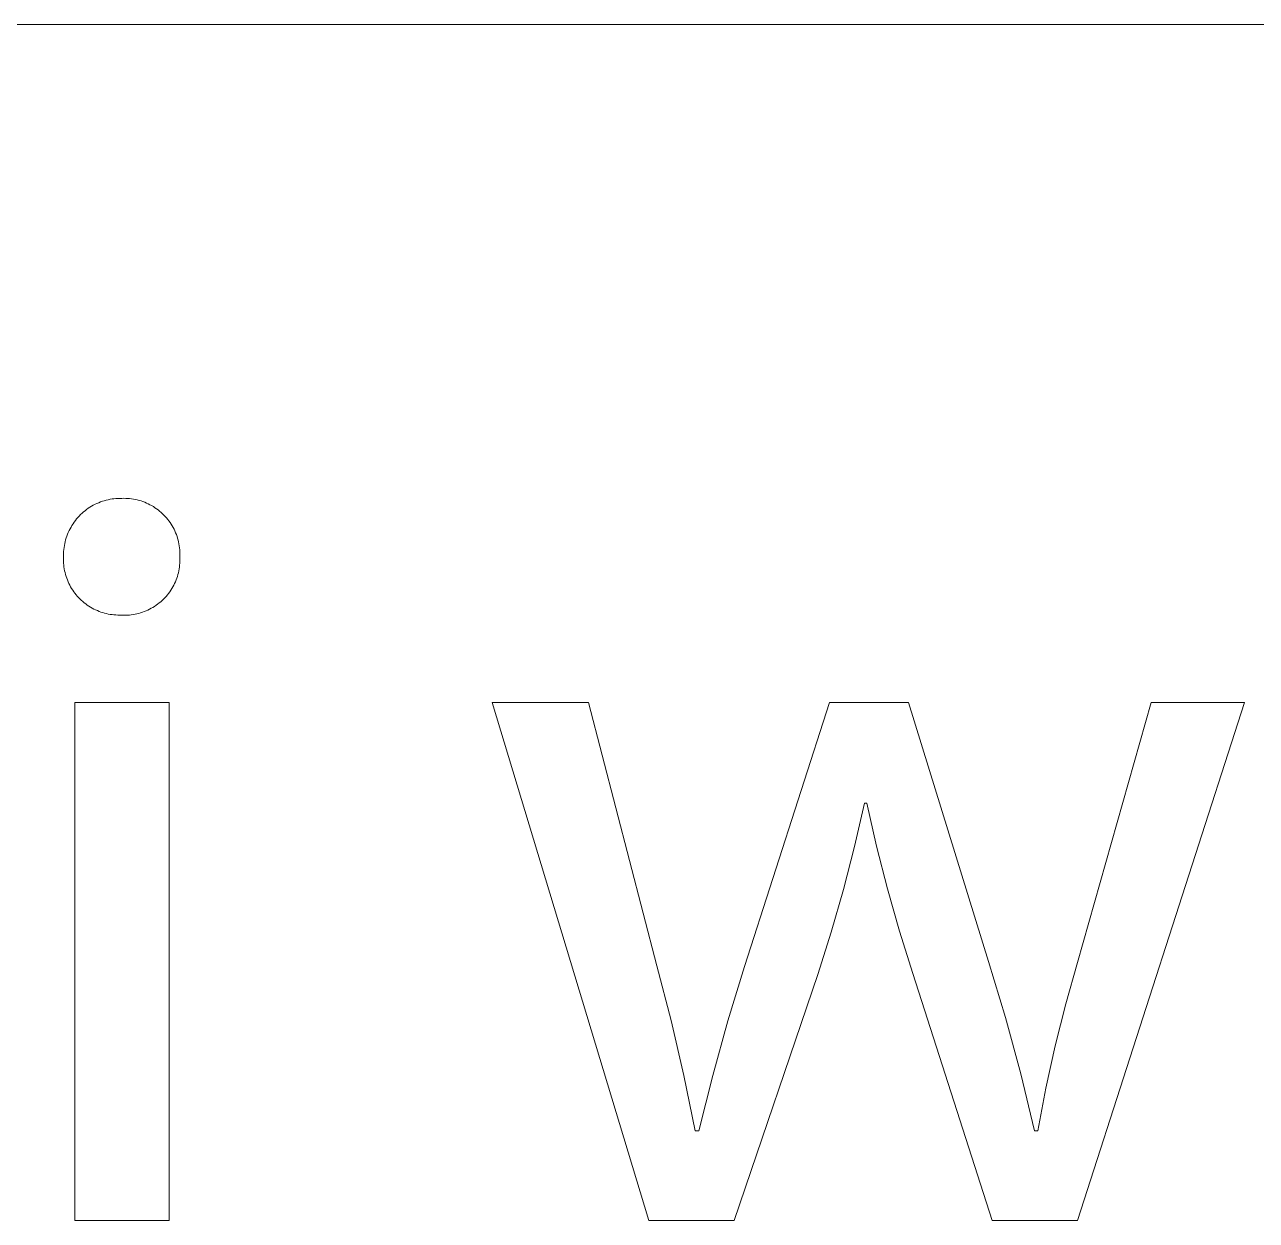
# Model space of a CAD drawing. Header units: millimetres. Extents: x 430 to 4403, y -1522 to 1254.
# Drawn here: x 3730.07 to 3775.87, y -1455.67 to -1411.21 of the extents above; entities that cross this region are included whole.
import ezdxf

# ---------------------------------------------------------------- set-up
doc = ezdxf.new("R2010")
doc.units = ezdxf.units.MM
doc.header["$MEASUREMENT"] = 0
doc.layers.add('Domyślny', color=7, linetype='Continuous', true_color=0x000000)

msp = doc.modelspace()

# ---------------------------------------------------------------- linework, layer by layer
at = {"layer": 'Domyślny', "color": 18, "lineweight": 15, "true_color": 0x000000}
for p, q in [((2901.529, -1411.214), (4399.215, -1411.214)), ((3732.322, -1429.286), (3732.38, -1429.241)), ((3732.38, -1429.241), (3732.44, -1429.198)), ((3732.44, -1429.198), (3732.502, -1429.158)), ((3732.502, -1429.158), (3732.564, -1429.119)), ((3732.564, -1429.119), (3732.628, -1429.083)), ((3732.628, -1429.083), (3732.694, -1429.049)), ((3732.694, -1429.049), (3732.76, -1429.018)), ((3732.76, -1429.018), (3732.828, -1428.988)), ((3732.828, -1428.988), (3732.896, -1428.962)), ((3732.896, -1428.962), (3732.965, -1428.937)), ((3732.965, -1428.937), (3733.036, -1428.915)), ((3733.036, -1428.915), (3733.106, -1428.895)), ((3733.106, -1428.895), (3733.178, -1428.878)), ((3733.178, -1428.878), (3733.25, -1428.863)), ((3733.25, -1428.863), (3733.323, -1428.851)), ((3733.323, -1428.851), (3733.396, -1428.841)), ((3733.396, -1428.841), (3733.469, -1428.834)), ((3733.469, -1428.834), (3733.542, -1428.829)), ((3733.542, -1428.829), (3733.616, -1428.827)), ((3733.616, -1428.827), (3733.689, -1428.828)), ((3733.689, -1428.828), (3733.761, -1428.826)), ((3733.761, -1428.826), (3733.834, -1428.827)), ((3733.834, -1428.827), (3733.906, -1428.831)), ((3733.906, -1428.831), (3733.978, -1428.837)), ((3733.978, -1428.837), (3734.049, -1428.845)), ((3734.049, -1428.845), (3734.121, -1428.856)), ((3734.121, -1428.856), (3734.192, -1428.87)), ((3734.192, -1428.87), (3734.262, -1428.885)), ((3734.262, -1428.885), (3734.332, -1428.904)), ((3734.332, -1428.904), (3734.401, -1428.925)), ((3734.401, -1428.925), (3734.469, -1428.948)), ((3734.469, -1428.948), (3734.537, -1428.973)), ((3734.537, -1428.973), (3734.604, -1429.001)), ((3734.604, -1429.001), (3734.669, -1429.031)), ((3734.669, -1429.031), (3734.734, -1429.063)), ((3734.734, -1429.063), (3734.797, -1429.098)), ((3734.797, -1429.098), (3734.859, -1429.135)), ((3734.859, -1429.135), (3734.92, -1429.174)), ((3734.92, -1429.174), (3734.979, -1429.215)), ((3734.979, -1429.215), (3735.037, -1429.258)), ((3735.037, -1429.258), (3735.094, -1429.303)), ((3731.875, -1429.771), (3731.917, -1429.71)), ((3731.917, -1429.71), (3731.961, -1429.651)), ((3731.961, -1429.651), (3732.007, -1429.594)), ((3732.007, -1429.594), (3732.055, -1429.538)), ((3732.055, -1429.538), (3732.105, -1429.484)), ((3732.105, -1429.484), (3732.156, -1429.431)), ((3732.156, -1429.431), (3732.21, -1429.381)), ((3732.21, -1429.381), (3732.265, -1429.332)), ((3732.265, -1429.332), (3732.322, -1429.286)), ((3735.094, -1429.303), (3735.149, -1429.349)), ((3735.149, -1429.349), (3735.202, -1429.398)), ((3735.202, -1429.398), (3735.253, -1429.449)), ((3735.253, -1429.449), (3735.303, -1429.501)), ((3735.303, -1429.501), (3735.351, -1429.555)), ((3735.351, -1429.555), (3735.397, -1429.611)), ((3735.397, -1429.611), (3735.441, -1429.668)), ((3735.441, -1429.668), (3735.483, -1429.727)), ((3731.644, -1430.229), (3731.67, -1430.161)), ((3731.67, -1430.161), (3731.698, -1430.093)), ((3731.698, -1430.093), (3731.729, -1430.026)), ((3731.729, -1430.026), (3731.762, -1429.96)), ((3731.762, -1429.96), (3731.798, -1429.896)), ((3731.798, -1429.896), (3731.835, -1429.832)), ((3731.835, -1429.832), (3731.875, -1429.771)), ((3735.483, -1429.727), (3735.523, -1429.787)), ((3735.523, -1429.787), (3735.56, -1429.849)), ((3735.56, -1429.849), (3735.596, -1429.912)), ((3735.596, -1429.912), (3735.629, -1429.976)), ((3735.629, -1429.976), (3735.661, -1430.041)), ((3735.661, -1430.041), (3735.689, -1430.107)), ((3735.689, -1430.107), (3735.716, -1430.174)), ((3735.716, -1430.174), (3735.74, -1430.242)), ((3731.538, -1430.657), (3731.55, -1430.584)), ((3731.55, -1430.584), (3731.563, -1430.512)), ((3731.563, -1430.512), (3731.58, -1430.44)), ((3731.58, -1430.44), (3731.599, -1430.369)), ((3731.599, -1430.369), (3731.62, -1430.299)), ((3731.62, -1430.299), (3731.644, -1430.229)), ((3735.74, -1430.242), (3735.762, -1430.311)), ((3735.762, -1430.311), (3735.782, -1430.38)), ((3735.782, -1430.38), (3735.799, -1430.45)), ((3735.799, -1430.45), (3735.813, -1430.521)), ((3735.813, -1430.521), (3735.825, -1430.592)), ((3735.825, -1430.592), (3735.835, -1430.664)), ((3731.518, -1430.95), (3731.519, -1430.877)), ((3731.52, -1431.024), (3731.518, -1430.95)), ((3731.518, -1431.095), (3731.52, -1431.024)), ((3731.519, -1431.166), (3731.518, -1431.095)), ((3731.519, -1430.877), (3731.523, -1430.803)), ((3731.523, -1430.803), (3731.529, -1430.73)), ((3731.529, -1430.73), (3731.538, -1430.657)), ((3735.835, -1430.664), (3735.842, -1430.736)), ((3735.842, -1430.736), (3735.847, -1430.808)), ((3735.849, -1430.952), (3735.846, -1431.024)), ((3735.846, -1431.024), (3735.847, -1431.095)), ((3735.847, -1430.808), (3735.849, -1430.88)), ((3735.847, -1431.095), (3735.847, -1431.167)), ((3735.849, -1430.88), (3735.849, -1430.952)), ((3731.523, -1431.238), (3731.519, -1431.166)), ((3731.529, -1431.309), (3731.523, -1431.238)), ((3731.537, -1431.379), (3731.529, -1431.309)), ((3731.548, -1431.45), (3731.537, -1431.379)), ((3731.561, -1431.52), (3731.548, -1431.45)), ((3731.577, -1431.589), (3731.561, -1431.52)), ((3735.806, -1431.521), (3735.79, -1431.591)), ((3735.819, -1431.451), (3735.806, -1431.521)), ((3735.829, -1431.38), (3735.819, -1431.451)), ((3735.838, -1431.309), (3735.829, -1431.38)), ((3735.843, -1431.238), (3735.838, -1431.309)), ((3735.847, -1431.167), (3735.843, -1431.238)), ((3731.595, -1431.658), (3731.577, -1431.589)), ((3731.615, -1431.727), (3731.595, -1431.658)), ((3731.638, -1431.794), (3731.615, -1431.727)), ((3731.663, -1431.861), (3731.638, -1431.794)), ((3731.69, -1431.927), (3731.663, -1431.861)), ((3731.72, -1431.991), (3731.69, -1431.927)), ((3731.751, -1432.055), (3731.72, -1431.991)), ((3735.648, -1431.995), (3735.616, -1432.059)), ((3735.677, -1431.93), (3735.648, -1431.995)), ((3735.704, -1431.863), (3735.677, -1431.93)), ((3735.729, -1431.797), (3735.704, -1431.863)), ((3735.752, -1431.729), (3735.729, -1431.797)), ((3735.772, -1431.66), (3735.752, -1431.729)), ((3735.79, -1431.591), (3735.772, -1431.66)), ((3731.785, -1432.118), (3731.751, -1432.055)), ((3731.821, -1432.179), (3731.785, -1432.118)), ((3731.86, -1432.239), (3731.821, -1432.179)), ((3731.9, -1432.298), (3731.86, -1432.239)), ((3731.942, -1432.355), (3731.9, -1432.298)), ((3731.986, -1432.411), (3731.942, -1432.355)), ((3732.032, -1432.466), (3731.986, -1432.411)), ((3732.08, -1432.518), (3732.032, -1432.466)), ((3735.334, -1432.471), (3735.286, -1432.524)), ((3735.381, -1432.416), (3735.334, -1432.471)), ((3735.425, -1432.36), (3735.381, -1432.416)), ((3735.467, -1432.302), (3735.425, -1432.36)), ((3735.508, -1432.243), (3735.467, -1432.302)), ((3735.546, -1432.183), (3735.508, -1432.243)), ((3735.582, -1432.121), (3735.546, -1432.183)), ((3735.616, -1432.059), (3735.582, -1432.121)), ((3732.13, -1432.569), (3732.08, -1432.518)), ((3732.182, -1432.619), (3732.13, -1432.569)), ((3732.235, -1432.666), (3732.182, -1432.619)), ((3732.29, -1432.712), (3732.235, -1432.666)), ((3732.346, -1432.755), (3732.29, -1432.712)), ((3732.404, -1432.797), (3732.346, -1432.755)), ((3732.463, -1432.837), (3732.404, -1432.797)), ((3732.523, -1432.874), (3732.463, -1432.837)), ((3732.585, -1432.91), (3732.523, -1432.874)), ((3732.648, -1432.943), (3732.585, -1432.91)), ((3734.781, -1432.916), (3734.718, -1432.95)), ((3734.843, -1432.881), (3734.781, -1432.916)), ((3734.903, -1432.843), (3734.843, -1432.881)), ((3734.963, -1432.803), (3734.903, -1432.843)), ((3735.02, -1432.761), (3734.963, -1432.803)), ((3735.077, -1432.718), (3735.02, -1432.761)), ((3735.132, -1432.672), (3735.077, -1432.718)), ((3735.185, -1432.624), (3735.132, -1432.672)), ((3735.237, -1432.575), (3735.185, -1432.624)), ((3735.286, -1432.524), (3735.237, -1432.575)), ((3732.712, -1432.974), (3732.648, -1432.943)), ((3732.777, -1433.003), (3732.712, -1432.974)), ((3732.843, -1433.03), (3732.777, -1433.003)), ((3732.91, -1433.054), (3732.843, -1433.03)), ((3732.978, -1433.076), (3732.91, -1433.054)), ((3733.046, -1433.096), (3732.978, -1433.076)), ((3733.115, -1433.114), (3733.046, -1433.096)), ((3733.185, -1433.129), (3733.115, -1433.114)), ((3733.255, -1433.141), (3733.185, -1433.129)), ((3733.326, -1433.151), (3733.255, -1433.141)), ((3733.396, -1433.159), (3733.326, -1433.151)), ((3733.467, -1433.164), (3733.396, -1433.159)), ((3733.539, -1433.167), (3733.467, -1433.164)), ((3733.61, -1433.167), (3733.539, -1433.167)), ((3733.681, -1433.172), (3733.61, -1433.167)), ((3733.753, -1433.174), (3733.681, -1433.172)), ((3733.824, -1433.174), (3733.753, -1433.174)), ((3733.895, -1433.171), (3733.824, -1433.174)), ((3733.967, -1433.166), (3733.895, -1433.171)), ((3734.038, -1433.158), (3733.967, -1433.166)), ((3734.109, -1433.148), (3734.038, -1433.158)), ((3734.179, -1433.136), (3734.109, -1433.148)), ((3734.249, -1433.121), (3734.179, -1433.136)), ((3734.318, -1433.103), (3734.249, -1433.121)), ((3734.387, -1433.084), (3734.318, -1433.103)), ((3734.455, -1433.062), (3734.387, -1433.084)), ((3734.522, -1433.037), (3734.455, -1433.062)), ((3734.588, -1433.01), (3734.522, -1433.037)), ((3734.653, -1432.981), (3734.588, -1433.01)), ((3734.718, -1432.95), (3734.653, -1432.981)), ((3731.943, -1436.422), (3735.449, -1436.422)), ((3731.943, -1455.672), (3731.943, -1436.422)), ((3735.449, -1436.422), (3735.449, -1455.672)), ((3753.277, -1455.671), (3747.455, -1436.421)), ((3747.455, -1436.421), (3751.041, -1436.421)), ((3751.041, -1436.421), (3753.581, -1446.211)), ((3756.836, -1446.237), (3759.998, -1436.421)), ((3759.998, -1436.421), (3762.935, -1436.421)), ((3762.935, -1436.421), (3765.911, -1446.052)), ((3769.219, -1446.079), (3771.958, -1436.421)), ((3775.424, -1436.421), (3769.219, -1455.671)), ((3771.958, -1436.421), (3775.424, -1436.421)), ((3761.294, -1440.165), (3760.926, -1441.773)), ((3761.387, -1440.165), (3761.294, -1440.165)), ((3761.75, -1441.762), (3761.387, -1440.165)), ((3760.926, -1441.773), (3760.514, -1443.37)), ((3762.156, -1443.349), (3761.75, -1441.762)), ((3760.514, -1443.37), (3760.059, -1444.956)), ((3762.604, -1444.925), (3762.156, -1443.349)), ((3760.059, -1444.956), (3759.561, -1446.529)), ((3763.093, -1446.489), (3762.604, -1444.925)), ((3753.581, -1446.211), (3754.108, -1448.241)), ((3765.911, -1446.052), (3766.542, -1448.13)), ((3768.78, -1447.626), (3769.219, -1446.079)), ((3756.223, -1448.257), (3756.836, -1446.237)), ((3759.561, -1446.529), (3756.452, -1455.671)), ((3766.044, -1455.671), (3763.093, -1446.489)), ((3768.389, -1449.185), (3768.78, -1447.626)), ((3754.108, -1448.241), (3754.585, -1450.283)), ((3755.658, -1450.29), (3756.223, -1448.257)), ((3766.542, -1448.13), (3767.111, -1450.225)), ((3768.045, -1450.756), (3768.389, -1449.185)), ((3754.585, -1450.283), (3755.01, -1452.337)), ((3755.142, -1452.337), (3755.658, -1450.29)), ((3767.111, -1450.225), (3767.618, -1452.337)), ((3767.75, -1452.337), (3768.045, -1450.756)), ((3755.01, -1452.337), (3755.142, -1452.337)), ((3767.618, -1452.337), (3767.75, -1452.337)), ((3735.449, -1455.672), (3731.943, -1455.672)), ((3756.452, -1455.671), (3753.277, -1455.671)), ((3769.219, -1455.671), (3766.044, -1455.671))]:
    msp.add_line(p, q, dxfattribs=at)

doc.saveas('drawing.dxf')
